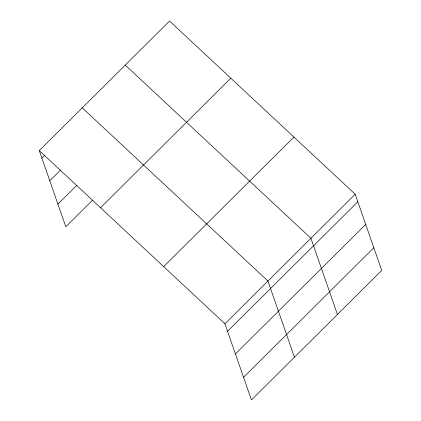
<?xml version="1.0" encoding="UTF-8"?>
<svg xmlns="http://www.w3.org/2000/svg" width="421" height="421" viewBox="0 0 421 421"><rect width="100%" height="100%" fill="white"/><g stroke="black" fill="none" stroke-linecap="round" stroke-linejoin="round"><path stroke-width="0.63" d="M39.269 150.586L169.542 21.05L355.203 194.234L381.731 270.414L251.458 399.95L224.93 323.77L39.269 150.586L65.797 226.766L92.604 200.107M41.889 158.117L44.663 155.36M49.778 180.772L60.408 170.2M57.909 204.111L76.859 185.266M100.535 207.737L230.808 78.201M163.664 266.619L293.937 137.083M224.93 323.77L355.203 194.234M227.55 331.295L357.824 201.759M235.439 353.95L365.717 224.414M243.57 377.295L373.843 247.753M125.248 65.092L310.914 238.275L337.442 314.455M82.258 107.839L267.919 281.023L294.447 357.203"/></g></svg>
